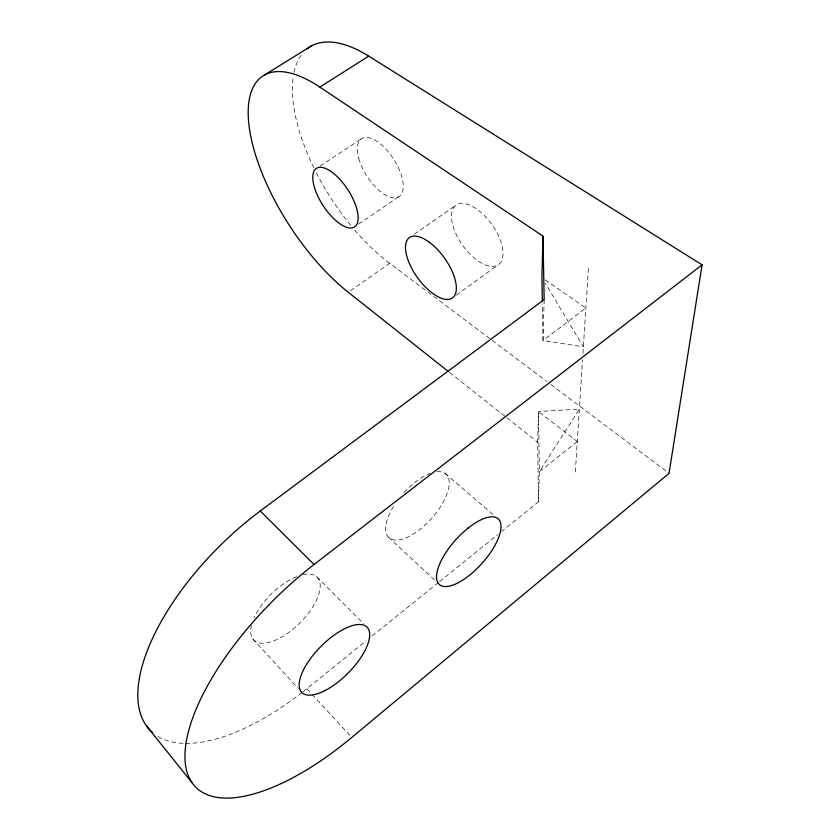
<?xml version="1.0" encoding="UTF-8"?>
<svg xmlns="http://www.w3.org/2000/svg" width="840" height="840" viewBox="0 0 840 840"><rect width="100%" height="100%" fill="white"/><g stroke="black" fill="none" stroke-linecap="round" stroke-linejoin="round"><path stroke-width="0.63" stroke-dasharray="4.2 3.15" d="M538.503 501.732L537.695 442.207L538.482 411.537L579.38 409.154L539.343 471.828L538.503 501.732L501.774 531.384M544.163 299.576L543.018 340.515L583.38 346.815L545.255 283.195M575.337 472.007L582.54 359.804M582.96 353.315L588.536 266.532M302.967 691.793A179.592 82.331 -44.7 0 0 306.863 688.695L366.051 640.92M372.173 635.985L438.501 582.446M439.519 581.626L497.69 534.681M456.278 295.144L498.12 264.884M350.395 290.787L389.655 263.34L491.159 339.633M414.32 234.203L455.627 205.475M358.586 224.059L399.987 195.867M320.008 166.016L362.019 138.453M296.572 576.629L291.175 579.138A44.636 20.349 -44.8 0 0 254.09 617.82M545.129 279.846L585.869 308.06L543.018 340.515L542.377 303.828M492.198 340.421L546.62 381.318M550.799 384.468L669.039 473.34M449.631 372.508L505.953 417.081M506.971 417.89L537.695 442.207M445.074 473.403L494.456 515.718M388.322 537.065L435.907 581.291M316.722 576.797L363.878 624.015M306.863 688.695L311.262 693.473M312.144 694.428L350.91 736.47M252.798 638.925L298.305 688.569M389.655 263.34A138.537 63.893 57.2 0 1 352.306 227.209M350.774 225.362A138.537 63.893 57.2 0 1 316.019 172.158M313.856 167.811A138.537 63.893 57.2 0 1 293.296 76.209M293.99 72.439A138.537 63.893 57.2 0 1 302.663 53.235M436.874 471.776A42.704 18.911 -48.1 0 1 447.93 491.127A42.704 18.911 -48.1 0 1 420.053 529.316L415.181 532.854A42.704 18.911 -48.1 0 1 387.828 536.456A42.704 18.911 -48.1 0 1 394.306 505.144M403.935 492.629A42.704 18.911 -48.1 0 1 410.382 486.203L415.443 481.971A42.704 18.911 -48.1 0 1 430.364 473.361M301.991 692.559A179.592 82.331 -44.7 0 1 185.325 743.421M183.057 743.348A179.592 82.331 -44.7 0 1 156.03 735.221M302.883 574.665A44.636 20.349 -44.8 0 1 306.096 616.192L301.592 621.243A44.636 20.349 -44.8 0 1 264.484 643.157A44.636 20.349 -44.8 0 1 251.412 625.506M577.29 441.546L539.343 471.828L538.482 411.537L577.29 441.546M476.123 208.666L472.028 206.22A36.529 17.945 54.5 0 0 451.511 217.13A36.529 17.945 54.5 0 0 473.624 257.481L477.572 260.579A36.529 17.945 54.5 0 0 503.003 252.777A36.529 17.945 54.5 0 0 476.123 208.666M358.774 158.351A34.471 15.824 57.2 0 0 397.897 197.211A34.471 15.824 57.2 0 0 384.248 147.43A34.471 15.824 57.2 0 0 358.774 158.351"/><path stroke-width="1.26" d="M448.613 371.7L348.274 292.278A140.416 59.325 57 0 1 249.302 127.796A140.416 59.325 57 0 1 319.83 87.087L542.976 236.114L541.916 277.62L542.325 301.203M702.072 264.852L669.039 473.34L351.792 737.425A185.787 77.102 -45.1 0 1 186.175 768.684A185.787 77.102 -45.1 0 1 314.055 564.501L702.072 264.852L368.729 56.133A138.537 63.893 57.2 0 0 307.23 48.741M152.544 732.543A179.592 82.331 -44.7 0 1 260.274 510.993L544.163 299.576L542.976 236.114M319.83 87.087L368.729 56.133M264.684 74.897L311.462 45.927M260.274 510.993L314.055 564.501M146.601 726.044L192.35 783.079M468.017 528.15L462.851 532.581A44.09 17.651 -48.1 0 0 436.548 577.742A44.09 17.651 -48.1 0 0 465.234 578.445L470.169 574.718A44.09 17.651 -48.1 0 0 501.007 525.745A44.09 17.651 -48.1 0 0 468.017 528.15M428.788 241.847L424.778 239.264A37.054 16.684 54.5 0 0 405.552 249.207A37.054 16.684 54.5 0 0 428.337 289.884L432.243 293.097A37.054 16.684 54.5 0 0 456.298 286.419A37.054 16.684 54.5 0 0 428.788 241.847M325.322 690.396A46.158 19.047 -45.1 0 0 368.487 629.16A46.158 19.047 -45.1 0 0 309.477 659.957A46.158 19.047 -45.1 0 0 325.322 690.396M314.496 187.614A34.934 14.69 56.9 0 0 353.472 227.472A34.934 14.69 56.9 0 0 338.405 177.849A34.934 14.69 56.9 0 0 314.496 187.614"/></g></svg>
